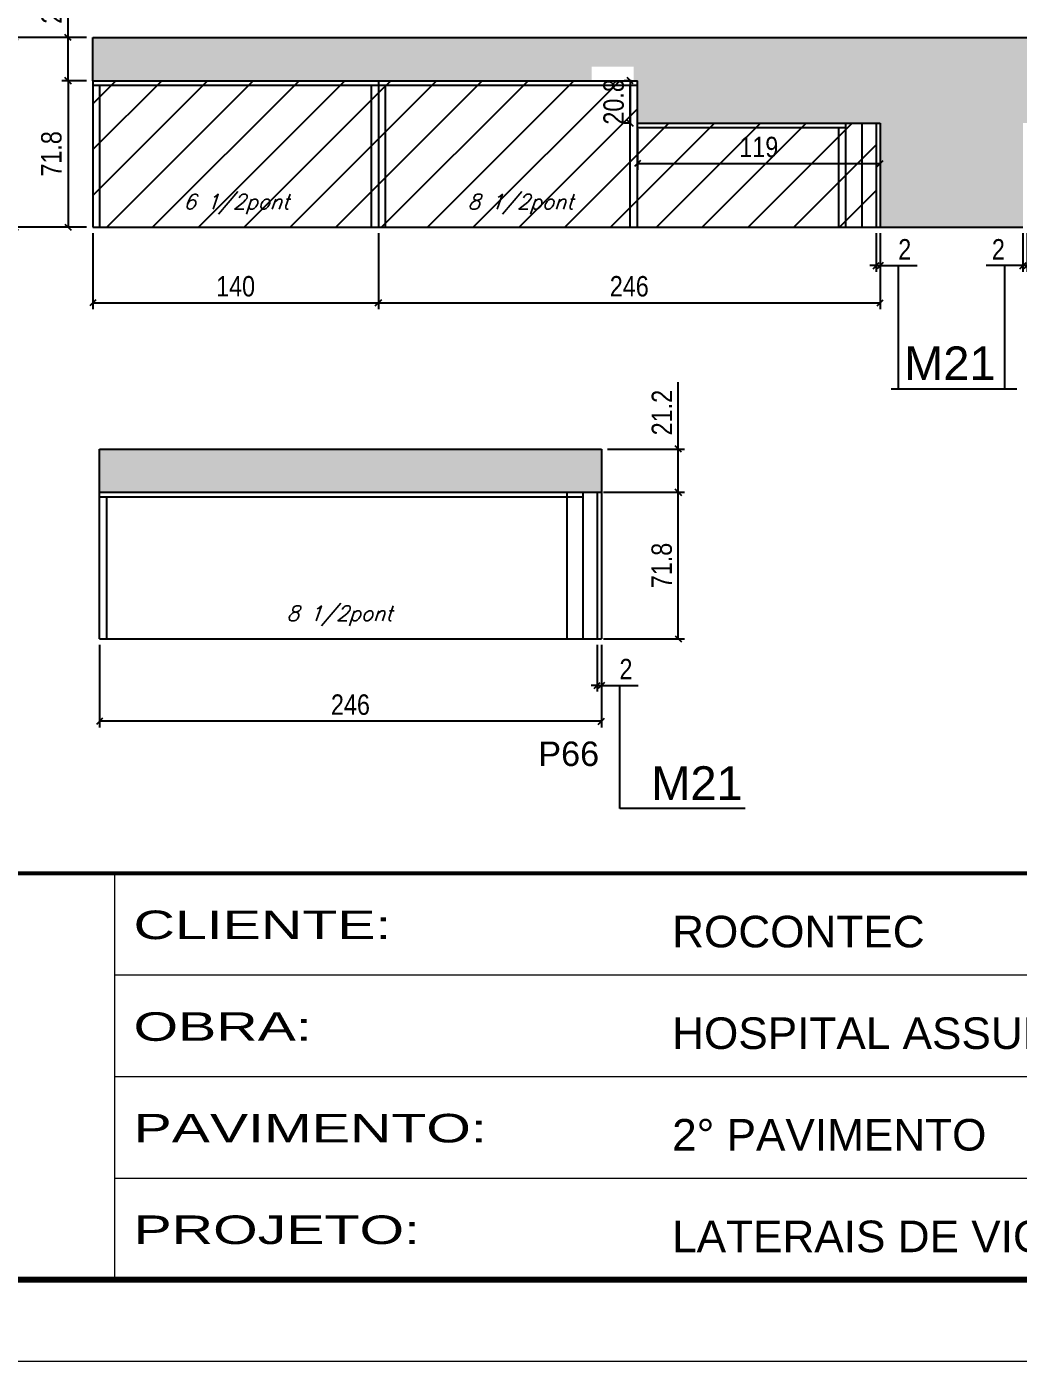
# Model space of a CAD drawing. Extents: x 137137 to 143418, y 10464 to 34486.
# Drawn here: x 142288 to 142774, y 29990 to 30644 of the extents above; entities that cross this region are included whole.
import ezdxf

# ---------------------------------------------------------------- set-up
doc = ezdxf.new("R2010")
doc.units = 0
doc.linetypes.add('CONTINUO', pattern=[0])
doc.linetypes.add('DASHED', pattern=[0.75, 0.5, -0.25])
for name, color, linetype in [('5', 5, 'Continuous'), ('COTA', 241, 'Continuous'), ('NOMENCLATURA', 7, 'Continuous'), ('Painéis', 200, 'Continuous'), ('Reaproveitamento', 251, 'Continuous'), ('SARR_2.2x7', 40, 'Continuous'), ('SARR_3.5x7', 81, 'Continuous'), ('texto', 7, 'Continuous')]:
    doc.layers.add(name, color=color, linetype=linetype)
doc.layers.add('Folhas', color=255, linetype='Continuous', lineweight=9)
doc.layers.add('SARRAFO DE PRESSAO', color=251, linetype='DASHED', lineweight=9)
doc.styles.add('ARIAL', font='arial.ttf')
doc.styles.add('COTA TECNICA', font='techl___.ttf', dxfattribs={"height": 10})
doc.styles.add('Romans', font='romans.shx')
doc.styles.get("Standard").update_dxf_attribs({"font": 'arial.ttf'})
doc.styles.add('Tecnologia', font='')
doc.styles.get('Tecnologia').set_extended_font_data('Forgotten Futurist')
doc.dimstyles.new('PAINEL', dxfattribs={"dimtxt": 10, "dimasz": 3, "dimexe": 3, "dimexo": 3, "dimgap": 3, "dimtad": 1, "dimdec": 1, "dimzin": 12, "dimdsep": 46, "dimtxsty": 'COTA TECNICA', "dimblk1": 'OBLIQUE', "dimblk2": 'OBLIQUE', "dimsah": 1, "dimcen": 0.9, "dimclrd": 4, "dimclre": 4, "dimclrt": 240, "dimadec": 1, "dimazin": 3, "dimtfac": 1, "dimtdec": 1, "dimtmove": 0, "dimatfit": 3, "dimfxl": 1, "dimtolj": 1, "dimtzin": 12, "dimarcsym": 0})
pattern_1 = [(45, (289.415, -2202.171), (-11.2253202, 11.2253202), [])]

# ---------------------------------------------------------------- blocks, each defined once
blk = doc.blocks.new('9999999999')
at = {"color": 30, "linetype": 'CONTINUO'}
for p, q in [((98564.56, 34230.21), (98564.56, 34429.45)), ((98564.56, 34379.64), (99583.98, 34379.64)), ((98564.56, 34329.83), (99487.98, 34329.83)), ((98564.56, 34280.02), (99487.98, 34280.02))]:
    blk.add_line(p, q, dxfattribs=at)
at = {"color": 30, "linetype": 'CONTINUO', "const_width": 2}
blk.add_lwpolyline([(99583.98, 34230.21), (99583.98, 34414.45, 0.414214), (99568.98, 34429.45), (98228.98, 34429.45, 0.414214), (98213.98, 34414.45), (98213.98, 34245.21, 0.414214), (98228.98, 34230.21), (99583.98, 34230.21)], format="xyb", dxfattribs=at)
at = {"layer": 'Folhas'}
blk.add_lwpolyline([(98138.98, 34190.21), (99623.98, 34190.21), (99623.98, 35240.21), (98138.98, 35240.21)], close=True, dxfattribs=at)
at = {"layer": 'Folhas', "color": 30, "const_width": 3}
blk.add_lwpolyline([(98213.98, 34230.21), (99583.98, 34230.21), (99583.98, 35200.21), (98213.98, 35200.21)], close=True, dxfattribs=at)
at = {"color": 7, "linetype": 'Continuous', "ltscale": 5, "style": 'ARIAL'}
for s, height, p in [('ROCONTEC', 15.483, (98837.68, 34393.13)), ('HOSPITAL ASSUNÇÃO', 15.4829, (98837.68, 34343.32)), ('2° PAVIMENTO', 15.4829, (98837.68, 34293.51)), ('LATERAIS DE VIGAS', 15.4829, (98837.68, 34243.7))]:
    blk.add_text(s, height=height, dxfattribs=at).set_placement(p)
at = {"layer": 'Folhas', "color": 7, "style": 'Tecnologia', "width": 1.5}
for s, p in [('CLIENTE:', (98573.65, 34397.17)), ('OBRA:', (98573.65, 34347.31)), ('PAVIMENTO:', (98573.65, 34297.5)), ('PROJETO:', (98573.65, 34247.69))]:
    blk.add_text(s, height=14, dxfattribs=at).set_placement(p)
blk = doc.blocks.new('_Oblique')
at = {"color": 0, "linetype": 'ByBlock', "lineweight": -2}
blk.add_line((-0.5, -0.5), (0.5, 0.5), dxfattribs=at)
blk = doc.blocks.new('*D64')
at = {"layer": 'COTA', "color": 4, "lineweight": -2, "ltscale": 25, "transparency": 16777216}
for p, q in [((142704.47, 30543.07), (142704.47, 30524.2)), ((142706.47, 30543.07), (142706.47, 30524.2)), ((142704.47, 30527.2), (142701.47, 30527.2)), ((142704.47, 30527.2), (142706.47, 30527.2)), ((142706.47, 30527.2), (142724.58, 30527.2))]:
    blk.add_line(p, q, dxfattribs=at)
at = {"layer": 'Defpoints', "color": 0, "ltscale": 25, "transparency": 16777216}
for p in [(142704.47, 30546.07), (142706.47, 30546.07), (142706.47, 30527.2)]:
    blk.add_point(p, dxfattribs=at)
at = {"layer": 'COTA', "color": 4, "lineweight": -2, "ltscale": 25, "transparency": 16777216, "xscale": 3, "yscale": 3, "zscale": 3}
blk.add_blockref('_Oblique', (142704.47, 30527.2), dxfattribs=at)
at = {"layer": 'COTA', "color": 4, "lineweight": -2, "ltscale": 25, "transparency": 16777216, "xscale": 3, "yscale": 3, "zscale": 3, "rotation": 180}
blk.add_blockref('_Oblique', (142706.47, 30527.2), dxfattribs=at)
at = {"layer": 'COTA', "color": 240, "ltscale": 25, "transparency": 16777216, "insert": (142718.53, 30535.2), "char_height": 10, "attachment_point": 5, "style": 'COTA TECNICA'}
blk.add_mtext('\\A1;2', dxfattribs=at)
blk = doc.blocks.new('*D65')
at = {"layer": 'COTA', "color": 4, "lineweight": -2, "ltscale": 25, "transparency": 16777216}
for p, q in [((142776.47, 30543.07), (142776.47, 30524.2)), ((142778.47, 30543.07), (142778.47, 30524.2)), ((142776.47, 30527.2), (142758.36, 30527.2)), ((142778.47, 30527.2), (142776.47, 30527.2)), ((142778.47, 30527.2), (142781.47, 30527.2))]:
    blk.add_line(p, q, dxfattribs=at)
at = {"layer": 'Defpoints', "color": 0, "ltscale": 25, "transparency": 16777216}
for p in [(142776.47, 30546.07), (142778.47, 30546.07), (142776.47, 30527.2)]:
    blk.add_point(p, dxfattribs=at)
at = {"layer": 'COTA', "color": 4, "lineweight": -2, "ltscale": 25, "transparency": 16777216, "xscale": 3, "yscale": 3, "zscale": 3}
blk.add_blockref('_Oblique', (142776.47, 30527.2), dxfattribs=at)
at = {"layer": 'COTA', "color": 4, "lineweight": -2, "ltscale": 25, "transparency": 16777216, "xscale": 3, "yscale": 3, "zscale": 3, "rotation": 180}
blk.add_blockref('_Oblique', (142778.47, 30527.2), dxfattribs=at)
at = {"layer": 'COTA', "color": 240, "ltscale": 25, "transparency": 16777216, "insert": (142764.42, 30535.2), "char_height": 10, "attachment_point": 5, "style": 'COTA TECNICA'}
blk.add_mtext('\\A1;2', dxfattribs=at)
blk = doc.blocks.new('*D69')
at = {"layer": 'COTA', "color": 4, "lineweight": -2, "ltscale": 25, "transparency": 16777216}
for p, q in [((142567.79, 30341.28), (142567.79, 30318.41)), ((142569.79, 30341.28), (142569.79, 30318.41)), ((142567.79, 30321.41), (142564.79, 30321.41)), ((142567.79, 30321.41), (142569.79, 30321.41)), ((142569.79, 30321.41), (142587.9, 30321.41))]:
    blk.add_line(p, q, dxfattribs=at)
at = {"layer": 'Defpoints', "color": 0, "ltscale": 25, "transparency": 16777216}
for p in [(142567.79, 30344.28), (142569.79, 30344.28), (142569.79, 30321.41)]:
    blk.add_point(p, dxfattribs=at)
at = {"layer": 'COTA', "color": 4, "lineweight": -2, "ltscale": 25, "transparency": 16777216, "xscale": 3, "yscale": 3, "zscale": 3}
blk.add_blockref('_Oblique', (142567.79, 30321.41), dxfattribs=at)
at = {"layer": 'COTA', "color": 4, "lineweight": -2, "ltscale": 25, "transparency": 16777216, "xscale": 3, "yscale": 3, "zscale": 3, "rotation": 180}
blk.add_blockref('_Oblique', (142569.79, 30321.41), dxfattribs=at)
at = {"layer": 'COTA', "color": 240, "ltscale": 25, "transparency": 16777216, "insert": (142581.85, 30329.41), "char_height": 10, "attachment_point": 5, "style": 'COTA TECNICA'}
blk.add_mtext('\\A1;2', dxfattribs=at)
blk = doc.blocks.new('*D66')
at = {"layer": 'COTA', "color": 4, "lineweight": -2, "ltscale": 25, "transparency": 16777216}
for p, q in [((142320.49, 30543.07), (142320.49, 30505.92)), ((142460.49, 30543.07), (142460.49, 30505.92)), ((142320.49, 30508.92), (142460.49, 30508.92))]:
    blk.add_line(p, q, dxfattribs=at)
at = {"layer": 'Defpoints', "color": 0, "ltscale": 25, "transparency": 16777216}
for p in [(142320.49, 30546.07), (142460.49, 30546.07), (142460.49, 30508.92)]:
    blk.add_point(p, dxfattribs=at)
at = {"layer": 'COTA', "color": 4, "lineweight": -2, "ltscale": 25, "transparency": 16777216, "xscale": 3, "yscale": 3, "zscale": 3, "rotation": 180}
blk.add_blockref('_Oblique', (142320.49, 30508.92), dxfattribs=at)
at = {"layer": 'COTA', "color": 4, "lineweight": -2, "ltscale": 25, "transparency": 16777216, "xscale": 3, "yscale": 3, "zscale": 3}
blk.add_blockref('_Oblique', (142460.49, 30508.92), dxfattribs=at)
at = {"layer": 'COTA', "color": 240, "ltscale": 25, "transparency": 16777216, "insert": (142390.49, 30517.02), "char_height": 10, "attachment_point": 5, "style": 'COTA TECNICA'}
blk.add_mtext('\\A1;140', dxfattribs=at)
blk = doc.blocks.new('*D70')
at = {"layer": 'COTA', "color": 4, "lineweight": -2, "ltscale": 25, "transparency": 16777216}
for p, q in [((142460.49, 30543.07), (142460.49, 30505.92)), ((142706.47, 30543.07), (142706.47, 30505.92)), ((142460.49, 30508.92), (142706.47, 30508.92))]:
    blk.add_line(p, q, dxfattribs=at)
at = {"layer": 'Defpoints', "color": 0, "ltscale": 25, "transparency": 16777216}
for p in [(142460.49, 30546.07), (142706.47, 30546.07), (142706.47, 30508.92)]:
    blk.add_point(p, dxfattribs=at)
at = {"layer": 'COTA', "color": 4, "lineweight": -2, "ltscale": 25, "transparency": 16777216, "xscale": 3, "yscale": 3, "zscale": 3, "rotation": 180}
blk.add_blockref('_Oblique', (142460.49, 30508.92), dxfattribs=at)
at = {"layer": 'COTA', "color": 4, "lineweight": -2, "ltscale": 25, "transparency": 16777216, "xscale": 3, "yscale": 3, "zscale": 3}
blk.add_blockref('_Oblique', (142706.47, 30508.92), dxfattribs=at)
at = {"layer": 'COTA', "color": 240, "ltscale": 25, "transparency": 16777216, "insert": (142583.48, 30517.02), "char_height": 10, "attachment_point": 5, "style": 'COTA TECNICA'}
blk.add_mtext('\\A1;246', dxfattribs=at)
blk = doc.blocks.new('*D71')
at = {"layer": 'COTA', "color": 4, "lineweight": -2, "ltscale": 25, "transparency": 16777216}
for p, q in [((142570.79, 30416.08), (142610.51, 30416.08)), ((142607.51, 30344.28), (142607.51, 30416.08)), ((142570.79, 30344.28), (142610.51, 30344.28))]:
    blk.add_line(p, q, dxfattribs=at)
at = {"layer": 'Defpoints', "color": 0, "ltscale": 25, "transparency": 16777216}
for p in [(142567.79, 30416.08), (142607.51, 30416.08), (142567.79, 30344.28)]:
    blk.add_point(p, dxfattribs=at)
at = {"layer": 'COTA', "color": 4, "lineweight": -2, "ltscale": 25, "transparency": 16777216, "xscale": 3, "yscale": 3, "zscale": 3}
for p, rotation in [((142607.51, 30416.08), 90), ((142607.51, 30344.28), 270)]:
    blk.add_blockref('_Oblique', p, dxfattribs=dict(at, rotation=rotation))
at = {"layer": 'COTA', "color": 240, "ltscale": 25, "transparency": 16777216, "insert": (142599.42, 30380.18), "char_height": 10, "attachment_point": 5, "rotation": 90, "style": 'COTA TECNICA'}
blk.add_mtext('\\A1;71.8', dxfattribs=at)
blk = doc.blocks.new('*D72')
at = {"layer": 'COTA', "color": 4, "lineweight": -2, "ltscale": 25, "transparency": 16777216}
for p, q in [((142607.51, 30437.28), (142607.51, 30470.01)), ((142572.79, 30437.28), (142610.51, 30437.28)), ((142607.51, 30416.08), (142607.51, 30437.28)), ((142572.79, 30416.08), (142610.51, 30416.08))]:
    blk.add_line(p, q, dxfattribs=at)
at = {"layer": 'Defpoints', "color": 0, "ltscale": 25, "transparency": 16777216}
for p in [(142569.79, 30437.28), (142607.51, 30437.28), (142569.79, 30416.08)]:
    blk.add_point(p, dxfattribs=at)
at = {"layer": 'COTA', "color": 4, "lineweight": -2, "ltscale": 25, "transparency": 16777216, "xscale": 3, "yscale": 3, "zscale": 3}
for p, rotation in [((142607.51, 30437.28), 90), ((142607.51, 30416.08), 270)]:
    blk.add_blockref('_Oblique', p, dxfattribs=dict(at, rotation=rotation))
at = {"layer": 'COTA', "color": 240, "ltscale": 25, "transparency": 16777216, "insert": (142599.45, 30455.14), "char_height": 10, "attachment_point": 5, "rotation": 90, "style": 'COTA TECNICA'}
blk.add_mtext('\\A1;21.2', dxfattribs=at)
blk = doc.blocks.new('*D75')
at = {"layer": 'COTA', "color": 4, "lineweight": -2, "ltscale": 25, "transparency": 16777216}
for p, q in [((142584.47, 30617.87), (142580.97, 30617.87)), ((142583.97, 30617.87), (142583.97, 30597.07)), ((142584.47, 30597.07), (142580.97, 30597.07))]:
    blk.add_line(p, q, dxfattribs=at)
at = {"layer": 'Defpoints', "color": 0, "ltscale": 25, "transparency": 16777216}
for p in [(142587.47, 30617.87), (142583.97, 30597.07), (142587.47, 30597.07)]:
    blk.add_point(p, dxfattribs=at)
at = {"layer": 'COTA', "color": 4, "lineweight": -2, "ltscale": 25, "transparency": 16777216, "xscale": 3, "yscale": 3, "zscale": 3}
for p, rotation in [((142583.97, 30617.87), 90), ((142583.97, 30597.07), 270)]:
    blk.add_blockref('_Oblique', p, dxfattribs=dict(at, rotation=rotation))
at = {"layer": 'COTA', "color": 240, "ltscale": 25, "transparency": 16777216, "insert": (142575.85, 30607.47), "char_height": 10, "attachment_point": 5, "rotation": 90, "style": 'COTA TECNICA'}
blk.add_mtext('\\A1;20.8', dxfattribs=at)
blk = doc.blocks.new('*D76')
at = {"layer": 'COTA', "color": 4, "lineweight": -2, "ltscale": 25, "transparency": 16777216}
for p, q in [((142587.47, 30594.07), (142587.47, 30574.22)), ((142706.47, 30594.07), (142706.47, 30574.22)), ((142587.47, 30577.22), (142706.47, 30577.22))]:
    blk.add_line(p, q, dxfattribs=at)
at = {"layer": 'Defpoints', "color": 0, "ltscale": 25, "transparency": 16777216}
for p in [(142587.47, 30597.07), (142706.47, 30597.07), (142706.47, 30577.22)]:
    blk.add_point(p, dxfattribs=at)
at = {"layer": 'COTA', "color": 4, "lineweight": -2, "ltscale": 25, "transparency": 16777216, "xscale": 3, "yscale": 3, "zscale": 3, "rotation": 180}
blk.add_blockref('_Oblique', (142587.47, 30577.22), dxfattribs=at)
at = {"layer": 'COTA', "color": 4, "lineweight": -2, "ltscale": 25, "transparency": 16777216, "xscale": 3, "yscale": 3, "zscale": 3}
blk.add_blockref('_Oblique', (142706.47, 30577.22), dxfattribs=at)
at = {"layer": 'COTA', "color": 240, "ltscale": 25, "transparency": 16777216, "insert": (142646.97, 30585.3), "char_height": 10, "attachment_point": 5, "style": 'COTA TECNICA'}
blk.add_mtext('\\A1;119', dxfattribs=at)
blk = doc.blocks.new('*D1173')
at = {"layer": 'COTA', "color": 4, "lineweight": -2, "ltscale": 25, "transparency": 16777216}
for p, q in [((142323.79, 30341.28), (142323.79, 30300.82)), ((142569.79, 30341.28), (142569.79, 30300.82)), ((142569.79, 30303.82), (142323.79, 30303.82))]:
    blk.add_line(p, q, dxfattribs=at)
at = {"layer": 'Defpoints', "color": 0, "ltscale": 25, "transparency": 16777216}
for p in [(142323.79, 30344.28), (142569.79, 30344.28), (142323.79, 30303.82)]:
    blk.add_point(p, dxfattribs=at)
at = {"layer": 'COTA', "color": 4, "lineweight": -2, "ltscale": 25, "transparency": 16777216, "xscale": 3, "yscale": 3, "zscale": 3, "rotation": 180}
blk.add_blockref('_Oblique', (142323.79, 30303.82), dxfattribs=at)
at = {"layer": 'COTA', "color": 4, "lineweight": -2, "ltscale": 25, "transparency": 16777216, "xscale": 3, "yscale": 3, "zscale": 3}
blk.add_blockref('_Oblique', (142569.79, 30303.82), dxfattribs=at)
at = {"layer": 'COTA', "color": 240, "ltscale": 25, "transparency": 16777216, "insert": (142446.79, 30311.92), "char_height": 10, "attachment_point": 5, "style": 'COTA TECNICA'}
blk.add_mtext('\\A1;246', dxfattribs=at)
blk = doc.blocks.new('*D1379')
at = {"layer": 'COTA', "color": 4, "lineweight": -2, "ltscale": 25, "transparency": 16777216}
for p, q in [((142317.49, 30617.87), (142305.35, 30617.87)), ((142308.35, 30617.87), (142308.35, 30546.07)), ((142317.49, 30546.07), (142305.35, 30546.07))]:
    blk.add_line(p, q, dxfattribs=at)
at = {"layer": 'Defpoints', "color": 0, "ltscale": 25, "transparency": 16777216}
for p in [(142320.49, 30617.87), (142308.35, 30546.07), (142320.49, 30546.07)]:
    blk.add_point(p, dxfattribs=at)
at = {"layer": 'COTA', "color": 4, "lineweight": -2, "ltscale": 25, "transparency": 16777216, "xscale": 3, "yscale": 3, "zscale": 3}
for p, rotation in [((142308.35, 30617.87), 90), ((142308.35, 30546.07), 270)]:
    blk.add_blockref('_Oblique', p, dxfattribs=dict(at, rotation=rotation))
at = {"layer": 'COTA', "color": 240, "ltscale": 25, "transparency": 16777216, "insert": (142300.25, 30581.97), "char_height": 10, "attachment_point": 5, "rotation": 90, "style": 'COTA TECNICA'}
blk.add_mtext('\\A1;71.8', dxfattribs=at)
blk = doc.blocks.new('*D1380')
at = {"layer": 'COTA', "color": 4, "lineweight": -2, "ltscale": 25, "transparency": 16777216}
for p, q in [((142308.35, 30639.07), (142308.35, 30671.8)), ((142317.49, 30639.07), (142305.35, 30639.07)), ((142308.35, 30617.87), (142308.35, 30639.07)), ((142317.49, 30617.87), (142305.35, 30617.87))]:
    blk.add_line(p, q, dxfattribs=at)
at = {"layer": 'Defpoints', "color": 0, "ltscale": 25, "transparency": 16777216}
for p in [(142308.35, 30639.07), (142320.49, 30639.07), (142320.49, 30617.87)]:
    blk.add_point(p, dxfattribs=at)
at = {"layer": 'COTA', "color": 4, "lineweight": -2, "ltscale": 25, "transparency": 16777216, "xscale": 3, "yscale": 3, "zscale": 3}
for p, rotation in [((142308.35, 30639.07), 90), ((142308.35, 30617.87), 270)]:
    blk.add_blockref('_Oblique', p, dxfattribs=dict(at, rotation=rotation))
at = {"layer": 'COTA', "color": 240, "ltscale": 25, "transparency": 16777216, "insert": (142300.29, 30656.94), "char_height": 10, "attachment_point": 5, "rotation": 90, "style": 'COTA TECNICA'}
blk.add_mtext('\\A1;21.2', dxfattribs=at)
blk = doc.blocks.new('*D1381')
at = {"layer": 'COTA', "color": 4, "lineweight": -2, "ltscale": 25, "transparency": 16777216}
for p, q in [((142317.49, 30639.07), (142279.48, 30639.07)), ((142282.48, 30639.07), (142282.48, 30546.07)), ((142317.49, 30546.07), (142279.48, 30546.07))]:
    blk.add_line(p, q, dxfattribs=at)
at = {"layer": 'Defpoints', "color": 0, "ltscale": 25, "transparency": 16777216}
for p in [(142320.49, 30639.07), (142282.48, 30546.07), (142320.49, 30546.07)]:
    blk.add_point(p, dxfattribs=at)
at = {"layer": 'COTA', "color": 4, "lineweight": -2, "ltscale": 25, "transparency": 16777216, "xscale": 3, "yscale": 3, "zscale": 3}
for p, rotation in [((142282.48, 30639.07), 90), ((142282.48, 30546.07), 270)]:
    blk.add_blockref('_Oblique', p, dxfattribs=dict(at, rotation=rotation))
at = {"layer": 'COTA', "color": 240, "ltscale": 25, "transparency": 16777216, "insert": (142274.23, 30592.57), "char_height": 10, "attachment_point": 5, "rotation": 90, "style": 'COTA TECNICA'}
blk.add_mtext('\\A1;93', dxfattribs=at)

msp = doc.modelspace()

# ---------------------------------------------------------------- hatches: boundary and pattern name
at = {"layer": 'COTA', "linetype": 'ByBlock'}
h = msp.add_hatch(dxfattribs=at)
h.set_pattern_fill('AR-CONC', color=256, scale=0.03)
h.paths.add_polyline_path([(142895.47, 30617.87), (143223.47, 30617.87), (143223.47, 30639.07), (142776.47, 30639.07), (142706.47, 30639.07), (142587.47, 30639.07), (142320.49, 30639.07), (142320.49, 30617.87), (142587.47, 30617.87), (142587.47, 30597.07), (142706.47, 30597.07), (142706.47, 30546.07), (142776.47, 30546.07), (142776.47, 30597.07), (142778.47, 30597.07), (142895.47, 30597.07)])
h.paths.add_polyline_path([(142923.15, 30617.87), (142923.15, 30624.69), (142902.56, 30624.69), (142902.56, 30617.87)], flags=16)
h.paths.add_polyline_path([(142585.67, 30617.15), (142585.67, 30624.69), (142565.09, 30624.69), (142565.09, 30617.15)], flags=17)
h = msp.add_hatch(dxfattribs=at)
h.set_pattern_fill('AR-CONC', color=256, scale=0.03)
h.set_pattern_definition([(50, (0, 4), (5.46554007, -0.47817257), [0.5715, -6.2865]), (355, (0, 4), (-1.05730264, 5.73170536), [0.4572, -5.02921753]), (100.4514447, (0.4555, 3.96), (4.40823741, 5.25353256), [0.48570026, -5.34270734]), (46.1842, (0, 5.524), (8.13237123, -1.26126984), [0.85725, -9.42975]), (96.6355576, (0.678, 5.419), (7.122124, 7.42278374), [0.7285507, -8.01406824]), (351.184151, (0, 5.524), (7.122124, 7.42278374), [0.685799, -7.54379196]), (21, (0.762, 5.143), (4.54843174, -3.06795595), [0.5715, -6.2865]), (326, (0.762, 5.143), (1.85406085, 5.52563898), [0.4572, -5.0292]), (71.451445, (1.141, 4.8873), (6.40249258, 2.45768307), [0.48570026, -5.34269813]), (37.5, (0, 4), (0.092658098, 2.536651166), [0, -4.96824, 0, -5.1054, 0, -5.04825]), (7.5, (0, 4), (2.004589875, 3.005417245), [0, -2.91084, 0, -4.85394, 0, -1.92405]), (327.5, (-1.6993, 4), (4.067717855, -0.17186232), [0, -1.905, 0, -5.9436, 0, -7.8867]), (317.5, (-2.4613, 4), (4.44387544, 0.76279473), [0, -2.4765, 0, -3.94716, 0, -5.6007])])
h.paths.add_polyline_path([(142569.79, 30437.28), (142323.79, 30437.28), (142323.79, 30416.08), (142569.79, 30416.08)])
at = {"layer": 'Reaproveitamento', "linetype": 'ByBlock'}
h = msp.add_hatch(dxfattribs=at)
h.set_pattern_fill('ANSI31', color=256, scale=5)
h.set_pattern_definition(pattern_1)
h.paths.add_polyline_path([(142320.49, 30617.87), (142320.49, 30546.07), (142460.49, 30546.07), (142460.49, 30617.87)])
h = msp.add_hatch(dxfattribs=at)
h.set_pattern_fill('ANSI31', color=256, scale=5)
h.set_pattern_definition(pattern_1)
h.paths.add_polyline_path([(142460.49, 30546.07), (142704.47, 30546.07), (142704.47, 30597.07), (142587.47, 30597.07), (142587.47, 30617.87), (142460.49, 30617.87)])

# ---------------------------------------------------------------- linework, layer by layer
at = {"layer": 'COTA', "linetype": 'ByBlock'}
for p, q in [((142320.49, 30617.87), (142320.49, 30639.07)), ((142320.49, 30639.07), (142587.47, 30639.07)), ((142320.49, 30617.87), (142320.49, 30639.07)), ((142706.47, 30546.07), (142776.47, 30546.07)), ((142323.79, 30437.28), (142569.79, 30437.28)), ((142323.79, 30416.08), (142323.79, 30437.28)), ((142569.79, 30437.28), (142569.79, 30416.08))]:
    msp.add_line(p, q, dxfattribs=at)
msp.add_lwpolyline([(142587.47, 30639.07), (142706.47, 30639.07), (142776.47, 30639.07), (143223.47, 30639.07), (143223.47, 30617.87)], dxfattribs=at)
at = {"layer": 'NOMENCLATURA', "linetype": 'Continuous'}
for p, q in [((142715.53, 30466.86), (142715.53, 30527.2)), ((142767.42, 30527.2), (142767.42, 30466.86)), ((142711.91, 30466.86), (142773.4, 30466.86)), ((142578.85, 30261.07), (142578.85, 30321.41)), ((142640.34, 30261.07), (142578.85, 30261.07))]:
    msp.add_line(p, q, dxfattribs=at)
at = {"layer": 'Painéis'}
for p, q in [((142320.49, 30617.87), (142320.49, 30546.07)), ((142320.49, 30617.87), (142587.47, 30617.87)), ((142320.49, 30617.87), (142320.49, 30546.07)), ((142460.49, 30617.87), (142460.49, 30546.07)), ((142460.49, 30617.87), (142460.49, 30546.07)), ((142587.47, 30597.07), (142587.47, 30617.87)), ((142587.47, 30597.07), (142706.47, 30597.07)), ((142704.47, 30597.07), (142704.47, 30546.07)), ((142706.47, 30597.07), (142706.47, 30546.07)), ((142320.49, 30546.07), (142706.47, 30546.07)), ((142323.79, 30416.08), (142569.79, 30416.08)), ((142567.79, 30416.08), (142567.79, 30344.28)), ((142569.79, 30416.08), (142569.79, 30344.28)), ((142323.79, 30344.28), (142569.79, 30344.28))]:
    msp.add_line(p, q, dxfattribs=at)
at = {"layer": 'Painéis', "ltscale": 25}
msp.add_line((142323.79, 30344.28), (142323.79, 30416.08), dxfattribs=at)
at = {"layer": 'SARR_2.2x7', "linetype": 'Continuous'}
for p, q in [((142320.49, 30615.67), (142460.49, 30615.67)), ((142460.49, 30615.67), (142587.47, 30615.67)), ((142587.47, 30594.87), (142689.47, 30594.87)), ((142697.47, 30597.07), (142697.47, 30546.07)), ((142323.79, 30413.88), (142560.79, 30413.88)), ((142560.79, 30416.08), (142560.79, 30344.28))]:
    msp.add_line(p, q, dxfattribs=at)
at = {"layer": 'SARR_3.5x7'}
for p, q in [((142323.94, 30546.07), (142323.94, 30615.67)), ((142457.04, 30546.07), (142457.04, 30615.67)), ((142463.94, 30546.07), (142463.94, 30615.67)), ((142583.97, 30546.07), (142583.97, 30615.67)), ((142587.47, 30546.07), (142587.47, 30615.67)), ((142685.97, 30594.87), (142685.97, 30546.07)), ((142689.47, 30597.07), (142689.47, 30546.07)), ((142327.29, 30413.88), (142327.29, 30344.28)), ((142552.79, 30416.08), (142552.79, 30344.28))]:
    msp.add_line(p, q, dxfattribs=at)

# ---------------------------------------------------------------- block references
at = {"layer": 'SARRAFO DE PRESSAO', "color": 6, "linetype": 'ByBlock'}
msp.add_blockref('9999999999', (43766.81, -4200.15), dxfattribs=at)

# ---------------------------------------------------------------- texts
at = {"layer": '5', "linetype": 'Continuous'}
msp.add_text('P66', height=12, rotation=0.00004, dxfattribs=at).set_placement((142538.87, 30281.89))
at = {"layer": 'NOMENCLATURA', "linetype": 'Continuous'}
msp.add_text('M21', height=16.5, dxfattribs=at).set_placement((142718.21, 30471.06))
msp.add_text('M21', height=16.5, rotation=0, dxfattribs=at).set_placement((142594.25, 30265.26))
at = {"layer": 'texto', "color": 2, "char_height": 7.2737, "attachment_point": 5, "style": 'Romans'}
for s, insert in [('{\\Q19;\\C256;6 1/2pont}', (142390.87, 30557.33)), ('{\\Q19;\\C256;8 1/2pont}', (142530.17, 30557.33)), ('{\\Q19;\\C256;8 1/2pont}', (142441.42, 30355.53))]:
    msp.add_mtext(s, dxfattribs=dict(at, insert=insert))

# ---------------------------------------------------------------- dimensions: what is measured, and where the dimension line sits
at = {"layer": 'COTA', "ltscale": 25}
for base, p1, p2, picture, middle in [((142308.35, 30639.07), (142320.49, 30617.87), (142320.49, 30639.07), '*D1380', (142300.29, 30656.94)), ((142282.48, 30546.07), (142320.49, 30639.07), (142320.49, 30546.07), '*D1381', (142274.23, 30592.57)), ((142308.35, 30546.07), (142320.49, 30617.87), (142320.49, 30546.07), '*D1379', (142300.25, 30581.97)), ((142607.51, 30437.28), (142569.79, 30416.08), (142569.79, 30437.28), '*D72', (142599.45, 30455.14)), ((142607.51, 30416.08), (142567.79, 30344.28), (142567.79, 30416.08), '*D71', (142599.42, 30380.18))]:
    dim = msp.add_linear_dim(base=base, p1=p1, p2=p2, angle=90, dimstyle='PAINEL', dxfattribs=at)
    dim.commit()
    dim.dimension.update_dxf_attribs({"geometry": picture, "text_midpoint": middle})
dim = msp.add_linear_dim(base=(142583.97, 30597.07), p1=(142587.47, 30617.87), p2=(142587.47, 30597.07), angle=90, dimstyle='PAINEL', dxfattribs=at)
dim.commit()
dim.dimension.update_dxf_attribs({"geometry": '*D75', "text_midpoint": (142583.97, 30607.47), "dimtype": 160})
for base, p1, p2, picture, middle in [((142706.47, 30577.22), (142587.47, 30597.07), (142706.47, 30597.07), '*D76', (142646.97, 30585.3)), ((142460.49, 30508.92), (142320.49, 30546.07), (142460.49, 30546.07), '*D66', (142390.49, 30517.02)), ((142706.47, 30527.2), (142704.47, 30546.07), (142706.47, 30546.07), '*D64', (142718.53, 30535.2)), ((142776.47, 30527.2), (142778.47, 30546.07), (142776.47, 30546.07), '*D65', (142764.42, 30535.2)), ((142323.79, 30303.82), (142569.79, 30344.28), (142323.79, 30344.28), '*D1173', (142446.79, 30311.92)), ((142569.79, 30321.41), (142567.79, 30344.28), (142569.79, 30344.28), '*D69', (142581.85, 30329.41))]:
    dim = msp.add_linear_dim(base=base, p1=p1, p2=p2, dimstyle='PAINEL', dxfattribs=at)
    dim.commit()
    dim.dimension.update_dxf_attribs({"geometry": picture, "text_midpoint": middle})
dim = msp.add_linear_dim(base=(142706.47, 30508.92), p1=(142460.49, 30546.07), p2=(142706.47, 30546.07), dimstyle='PAINEL', override={"dimtmove": 1}, dxfattribs=at)
dim.commit()
dim.dimension.update_dxf_attribs({"geometry": '*D70', "text_midpoint": (142583.48, 30517.02)})

doc.saveas('drawing.dxf')
